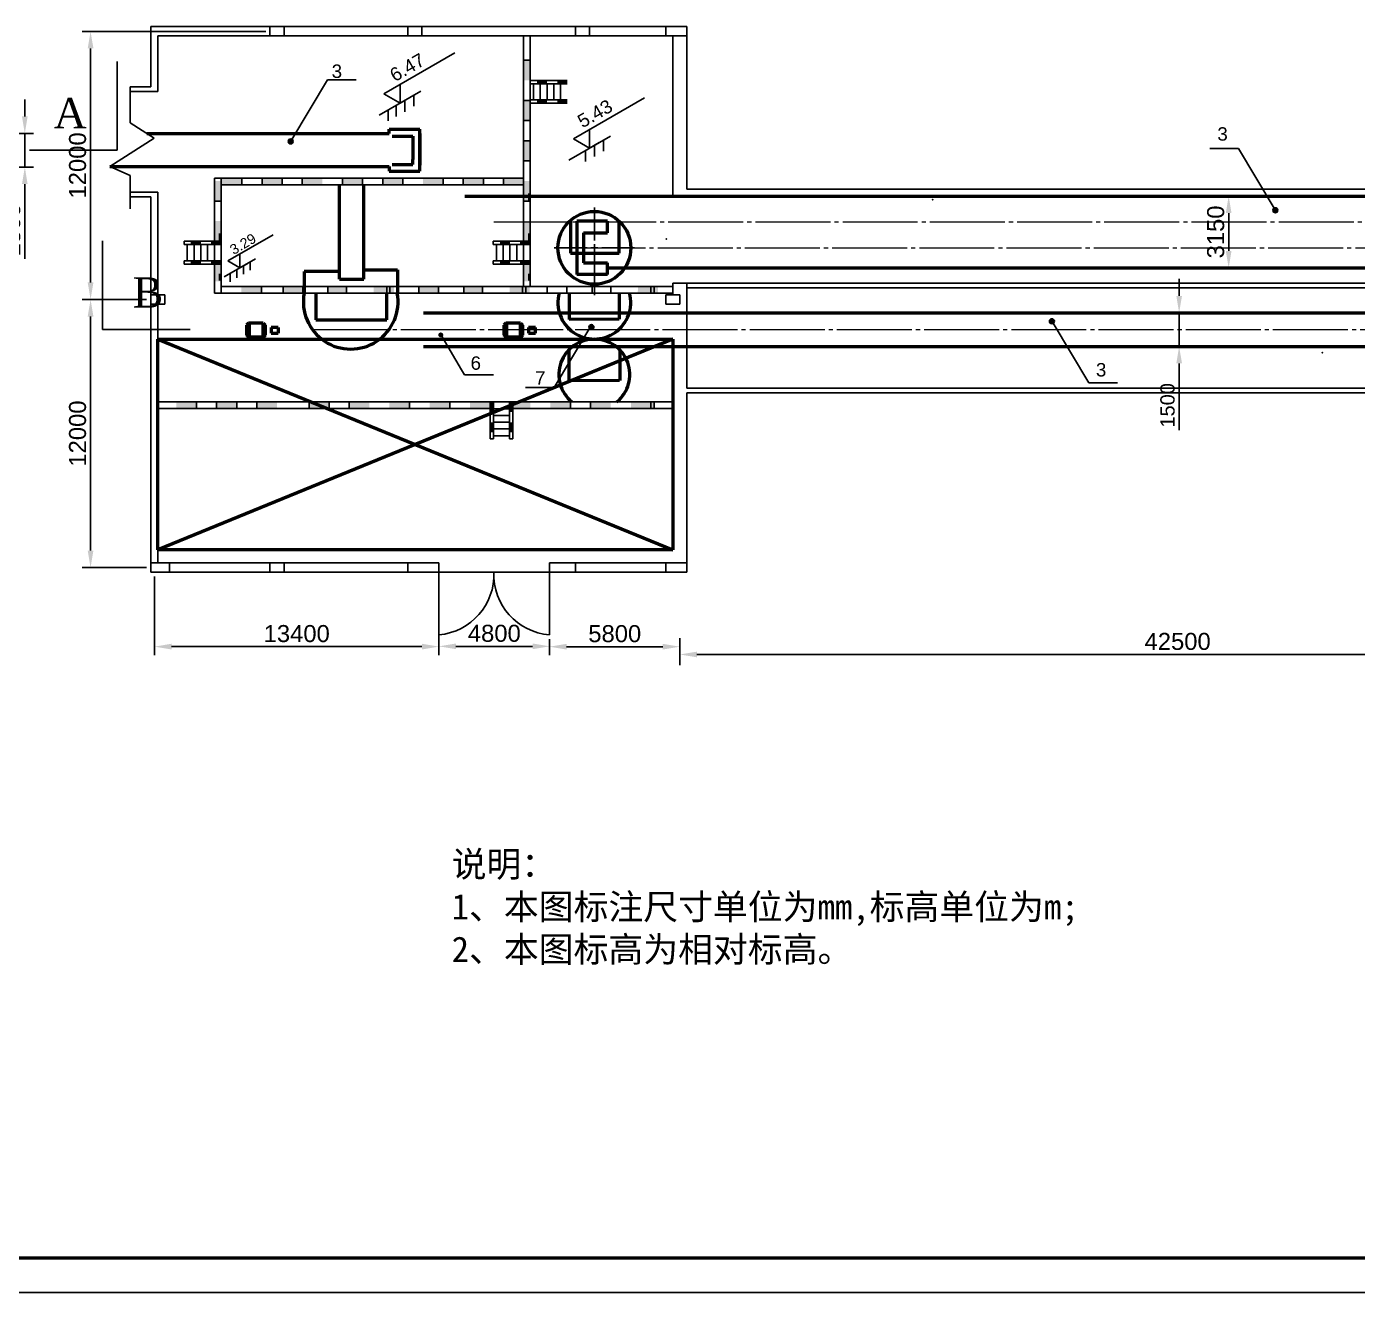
# Model space of a CAD drawing. Header units: millimetres. Extents: x 2523 to 3117, y 1356 to 1776.
# Drawn here: x 2692.8 to 2888.1, y 1355.7 to 1541.5 of the extents above; entities that cross this region are included whole.
import ezdxf

# ---------------------------------------------------------------- set-up
doc = ezdxf.new("R2010")
doc.units = ezdxf.units.MM
for name, pattern in [('CENTER2', [28.575, 19.05, -3.175, 3.175, -3.175]), ('HIDDEN2', [4.7625, 3.175, -1.5875]), ('JIS_08_11', [12.8, 11, -0.6, 0.6, -0.6])]:
    doc.linetypes.add(name, pattern=pattern)
doc.layers.add('中心线', color=7, linetype='CENTER2', lineweight=9)
doc.layers.add('设备', color=7, linetype='Continuous', lineweight=50)
doc.layers.add('厂房', color=7, linetype='Continuous')
doc.layers.add('标注', color=7, linetype='Continuous')
doc.styles.add('ASC', font='', dxfattribs={"width": 0.75, "height": 500})
doc.styles.get("Standard").update_dxf_attribs({"font": 'arial.ttf'})
doc.styles.get('ASC').set_extended_font_data('FangSong_GB2312')
doc.dimstyles.new('ISO-25', dxfattribs={"dimtxt": 2.5, "dimasz": 2.5, "dimexe": 1.25, "dimexo": 0.625, "dimtad": 1, "dimtxsty": 'Standard', "dimcen": 2.5, "dimadec": 0, "dimazin": 0, "dimtfac": 1, "dimtmove": 0, "dimatfit": 3, "dimfxl": 1, "dimarcsym": 0})
pattern_1 = [(0, (0, 0), (0, 6.985), [5.08, -1.905]), (90, (0, 0), (-6.985, 4e-16), [5.08, -1.905])]
pattern_2 = [(0, (-18.831, 0), (0, 6.985), [5.08, -1.905]), (90, (-18.831, 0), (-6.985, 4e-16), [5.08, -1.905])]
pattern_3 = [(0, (-38.7635, 0), (0, 6.985), [5.08, -1.905]), (90, (-38.7635, 0), (-6.985, 4e-16), [5.08, -1.905])]

# ---------------------------------------------------------------- blocks, each defined once
blk = doc.blocks.new('*D49')
at = {"layer": 'Defpoints', "color": 0, "transparency": 16777216}
for p in [(2683.36, 1525.85), (2680.71, 1520.93), (2692.51, 1520.93)]:
    blk.add_point(p, dxfattribs=at)
at = {"layer": '厂房', "color": 0, "lineweight": -2, "transparency": 16777216}
for p, q in [((2692.51, 1528.35), (2692.51, 1530.85)), ((2683.99, 1525.85), (2693.76, 1525.85)), ((2692.51, 1525.85), (2692.51, 1520.93)), ((2681.33, 1520.93), (2693.76, 1520.93)), ((2692.51, 1518.43), (2692.51, 1507.46))]:
    blk.add_line(p, q, dxfattribs=at)
at = {"layer": '厂房', "color": 0, "transparency": 16777216}
for points in [[(2692.09, 1528.35), (2692.92, 1528.35), (2692.51, 1525.85)], [(2692.09, 1518.43), (2692.92, 1518.43), (2692.51, 1520.93)]]:
    blk.add_solid(points, dxfattribs=at)
at = {"layer": '厂房', "color": 0, "transparency": 16777216, "insert": (2690.6, 1511.69), "char_height": 2.5, "attachment_point": 5, "rotation": 90}
blk.add_mtext('1500', dxfattribs=at)
blk = doc.blocks.new('*D50')
at = {"layer": 'Defpoints', "color": 0, "transparency": 16777216}
for p in [(2728.49, 1540.85), (2702.16, 1501.49), (2710.99, 1501.49)]:
    blk.add_point(p, dxfattribs=at)
at = {"layer": '厂房', "color": 0, "lineweight": -2, "transparency": 16777216}
for p, q in [((2727.87, 1540.85), (2700.91, 1540.85)), ((2702.16, 1538.35), (2702.16, 1503.99)), ((2710.37, 1501.49), (2700.91, 1501.49))]:
    blk.add_line(p, q, dxfattribs=at)
at = {"layer": '厂房', "color": 0, "transparency": 16777216}
for points in [[(2701.74, 1538.35), (2702.58, 1538.35), (2702.16, 1540.85)], [(2701.74, 1503.99), (2702.58, 1503.99), (2702.16, 1501.49)]]:
    blk.add_solid(points, dxfattribs=at)
at = {"layer": '厂房', "color": 0, "transparency": 16777216, "insert": (2700.26, 1521.17), "char_height": 2.5, "attachment_point": 5, "rotation": 90}
blk.add_mtext('12000', dxfattribs=at)
blk = doc.blocks.new('*D51')
at = {"layer": 'Defpoints', "color": 0, "transparency": 16777216}
for p in [(2710.99, 1501.49), (2702.16, 1462.13), (2711, 1462.13)]:
    blk.add_point(p, dxfattribs=at)
at = {"layer": '厂房', "color": 0, "lineweight": -2, "transparency": 16777216}
for p, q in [((2710.37, 1501.49), (2700.91, 1501.49)), ((2702.16, 1498.99), (2702.16, 1464.63)), ((2710.37, 1462.13), (2700.91, 1462.13))]:
    blk.add_line(p, q, dxfattribs=at)
at = {"layer": '厂房', "color": 0, "transparency": 16777216}
for points in [[(2701.74, 1498.99), (2702.58, 1498.99), (2702.16, 1501.49)], [(2701.74, 1464.63), (2702.58, 1464.63), (2702.16, 1462.13)]]:
    blk.add_solid(points, dxfattribs=at)
at = {"layer": '厂房', "color": 0, "transparency": 16777216, "insert": (2700.26, 1481.81), "char_height": 2.5, "attachment_point": 5, "rotation": 90}
blk.add_mtext('12000', dxfattribs=at)
blk = doc.blocks.new('*U6')
at = {"layer": '中心线', "color": 0, "linetype": 'JIS_08_11', "transparency": 16777216}
blk.add_line((-121.49, 0), (108.89, 0), dxfattribs=at)
blk = doc.blocks.new('*U7')
at = {"layer": '中心线', "color": 0, "linetype": 'CENTER2', "lineweight": -3, "transparency": 16777216}
for p, q in [((0, 1.07), (0, 5.91)), ((-5.91, 0), (-1.07, 0)), ((1.07, 0), (5.91, 0)), ((0, -6.94), (0, -1.07))]:
    blk.add_line(p, q, dxfattribs=at)
at = {"layer": '中心线', "color": 0, "linetype": 'Continuous', "lineweight": -3, "transparency": 16777216}
for p, q in [((-0.53, 0), (0.53, 0)), ((0, -0.53), (0, 0.53))]:
    blk.add_line(p, q, dxfattribs=at)
blk = doc.blocks.new('*U8')
at = {"layer": '中心线', "color": 0, "linetype": 'JIS_08_11', "transparency": 16777216}
blk.add_line((-232.01, 0), (14.16, 0), dxfattribs=at)
blk = doc.blocks.new('*U9')
at = {"layer": '中心线', "color": 0, "linetype": 'JIS_08_11', "transparency": 16777216}
blk.add_line((-109.46, 0), (109.46, 0), dxfattribs=at)
blk = doc.blocks.new('*D52')
at = {"layer": 'Defpoints', "color": 0, "transparency": 16777216}
for p in [(2856.18, 1499.52), (2856.62, 1494.6), (2861.94, 1494.6)]:
    blk.add_point(p, dxfattribs=at)
at = {"layer": '标注', "color": 0, "lineweight": -2, "transparency": 16777216}
for p, q in [((2861.94, 1502.02), (2861.94, 1504.52)), ((2856.81, 1499.52), (2863.19, 1499.52)), ((2861.94, 1499.52), (2861.94, 1494.6)), ((2857.25, 1494.6), (2863.19, 1494.6)), ((2861.94, 1492.1), (2861.94, 1482.29))]:
    blk.add_line(p, q, dxfattribs=at)
at = {"layer": '标注', "color": 0, "transparency": 16777216}
for points in [[(2861.53, 1502.02), (2862.36, 1502.02), (2861.94, 1499.52)], [(2861.53, 1492.1), (2862.36, 1492.1), (2861.94, 1494.6)]]:
    blk.add_solid(points, dxfattribs=at)
at = {"layer": '标注', "color": 0, "transparency": 16777216, "insert": (2860.24, 1485.95), "char_height": 2.5, "attachment_point": 5, "rotation": 90}
blk.add_mtext('{\\H0.84x;1500}', dxfattribs=at)
blk = doc.blocks.new('*D53')
at = {"layer": 'Defpoints', "color": 0, "transparency": 16777216}
for p in [(2852.35, 1516.67), (2869.21, 1516.67), (2862.82, 1506.12)]:
    blk.add_point(p, dxfattribs=at)
at = {"layer": '标注', "color": 0, "lineweight": -2, "transparency": 16777216}
for p, q in [((2852.98, 1516.67), (2870.46, 1516.67)), ((2869.21, 1508.62), (2869.21, 1514.17)), ((2863.44, 1506.12), (2870.46, 1506.12))]:
    blk.add_line(p, q, dxfattribs=at)
at = {"layer": '标注', "color": 0, "transparency": 16777216}
for points in [[(2868.79, 1514.17), (2869.63, 1514.17), (2869.21, 1516.67)], [(2868.79, 1508.62), (2869.63, 1508.62), (2869.21, 1506.12)]]:
    blk.add_solid(points, dxfattribs=at)
at = {"layer": '标注', "color": 0, "transparency": 16777216, "insert": (2867.31, 1511.4), "char_height": 2.5, "attachment_point": 5, "rotation": 90}
blk.add_mtext('3150', dxfattribs=at)
blk = doc.blocks.new('*D36')
at = {"layer": 'Defpoints', "color": 0, "transparency": 16777216}
for p in [(2769.54, 1452.26), (2769.54, 1450.52), (2788.65, 1447.16)]:
    blk.add_point(p, dxfattribs=at)
at = {"layer": '标注', "color": 0, "lineweight": -2, "transparency": 16777216}
for p, q in [((2769.54, 1451.64), (2769.54, 1449.27)), ((2788.65, 1447.79), (2788.65, 1451.77)), ((2786.15, 1450.52), (2772.04, 1450.52))]:
    blk.add_line(p, q, dxfattribs=at)
at = {"layer": '标注', "color": 0, "transparency": 16777216}
for points in [[(2772.04, 1450.94), (2772.04, 1450.1), (2769.54, 1450.52)], [(2786.15, 1450.94), (2786.15, 1450.1), (2788.65, 1450.52)]]:
    blk.add_solid(points, dxfattribs=at)
at = {"layer": '标注', "color": 0, "transparency": 16777216, "insert": (2779.1, 1452.42), "char_height": 2.5, "attachment_point": 5}
blk.add_mtext('5800', dxfattribs=at)
blk = doc.blocks.new('*D37')
at = {"layer": 'Defpoints', "color": 0, "transparency": 16777216}
for p in [(2753.29, 1452.26), (2769.54, 1452.26), (2753.29, 1450.57)]:
    blk.add_point(p, dxfattribs=at)
at = {"layer": '标注', "color": 0, "lineweight": -2, "transparency": 16777216}
for p, q in [((2753.29, 1451.64), (2753.29, 1449.32)), ((2769.54, 1451.64), (2769.54, 1449.32)), ((2767.04, 1450.57), (2755.79, 1450.57))]:
    blk.add_line(p, q, dxfattribs=at)
at = {"layer": '标注', "color": 0, "transparency": 16777216}
for points in [[(2755.79, 1450.99), (2755.79, 1450.16), (2753.29, 1450.57)], [(2767.04, 1450.99), (2767.04, 1450.16), (2769.54, 1450.57)]]:
    blk.add_solid(points, dxfattribs=at)
at = {"layer": '标注', "color": 0, "transparency": 16777216, "insert": (2761.42, 1452.47), "char_height": 2.5, "attachment_point": 5}
blk.add_mtext('4800', dxfattribs=at)
blk = doc.blocks.new('*D68')
at = {"layer": 'Defpoints', "color": 0, "transparency": 16777216}
for p in [(2934.79, 1479.26), (2788.65, 1450.52), (2934.79, 1449.38)]:
    blk.add_point(p, dxfattribs=at)
at = {"layer": '厂房', "color": 0, "lineweight": -2, "transparency": 16777216}
for p, q in [((2934.79, 1478.63), (2934.79, 1448.13)), ((2788.65, 1449.9), (2788.65, 1448.13)), ((2791.15, 1449.38), (2932.29, 1449.38))]:
    blk.add_line(p, q, dxfattribs=at)
at = {"layer": '厂房', "color": 0, "transparency": 16777216}
for points in [[(2791.15, 1449.79), (2791.15, 1448.96), (2788.65, 1449.38)], [(2932.29, 1449.79), (2932.29, 1448.96), (2934.79, 1449.38)]]:
    blk.add_solid(points, dxfattribs=at)
at = {"layer": '厂房', "color": 0, "transparency": 16777216, "insert": (2861.72, 1451.28), "char_height": 2.5, "attachment_point": 5}
blk.add_mtext('42500', dxfattribs=at)
blk = doc.blocks.new('*D76')
at = {"layer": 'Defpoints', "color": 0, "transparency": 16777216}
for p in [(2711.54, 1461.44), (2753.29, 1461.44), (2753.29, 1450.53)]:
    blk.add_point(p, dxfattribs=at)
at = {"layer": '厂房', "color": 0, "lineweight": -2, "transparency": 16777216}
for p, q in [((2711.54, 1460.81), (2711.54, 1449.28)), ((2753.29, 1460.81), (2753.29, 1449.28)), ((2714.04, 1450.53), (2750.79, 1450.53))]:
    blk.add_line(p, q, dxfattribs=at)
at = {"layer": '厂房', "color": 0, "transparency": 16777216}
for points in [[(2714.04, 1450.95), (2714.04, 1450.11), (2711.54, 1450.53)], [(2750.79, 1450.95), (2750.79, 1450.11), (2753.29, 1450.53)]]:
    blk.add_solid(points, dxfattribs=at)
at = {"layer": '厂房', "color": 0, "transparency": 16777216, "insert": (2732.42, 1452.43), "char_height": 2.5, "attachment_point": 5}
blk.add_mtext('13400', dxfattribs=at)

msp = doc.modelspace()

# ---------------------------------------------------------------- hatches: boundary and pattern name
at = {"layer": '厂房', "lineweight": -3, "true_color": 0x000000}
for points in [[(2765.715, 1533.655), (2765.715, 1536.607), (2766.699, 1536.607), (2766.699, 1533.655)], [(2767.672, 1533.655), (2769.161, 1533.655), (2769.161, 1533.159), (2767.672, 1533.159)], [(2770.65, 1533.655), (2772.139, 1533.655), (2772.139, 1533.159), (2770.65, 1533.159)], [(2765.715, 1527.751), (2765.715, 1530.703), (2766.699, 1530.703), (2766.699, 1527.751)], [(2767.672, 1530.782), (2769.161, 1530.782), (2769.161, 1530.285), (2767.672, 1530.285)], [(2770.65, 1530.782), (2772.139, 1530.782), (2772.139, 1530.285), (2770.65, 1530.285)], [(2765.715, 1521.846), (2765.715, 1524.798), (2766.699, 1524.798), (2766.699, 1521.846)], [(2721.323, 1518.894), (2721.323, 1515.942), (2720.339, 1515.942), (2720.339, 1518.894)], [(2721.431, 1519.283), (2724.384, 1519.283), (2724.384, 1518.299), (2721.431, 1518.299)], [(2727.336, 1519.283), (2730.288, 1519.283), (2730.288, 1518.299), (2727.336, 1518.299)], [(2733.24, 1519.283), (2736.193, 1519.283), (2736.193, 1518.299), (2733.24, 1518.299)], [(2739.145, 1519.283), (2742.097, 1519.283), (2742.097, 1518.299), (2739.145, 1518.299)], [(2745.049, 1519.283), (2748.001, 1519.283), (2748.001, 1518.299), (2745.049, 1518.299)], [(2750.954, 1519.283), (2753.906, 1519.283), (2753.906, 1518.299), (2750.954, 1518.299)], [(2756.858, 1519.283), (2759.81, 1519.283), (2759.81, 1518.299), (2756.858, 1518.299)], [(2762.763, 1519.283), (2765.715, 1519.283), (2765.715, 1518.299), (2762.763, 1518.299)], [(2766.699, 1518.894), (2766.699, 1515.942), (2765.715, 1515.942), (2765.715, 1518.894)], [(2721.323, 1512.99), (2721.323, 1510.037), (2720.339, 1510.037), (2720.339, 1512.99)], [(2766.699, 1512.99), (2766.699, 1510.037), (2765.715, 1510.037), (2765.715, 1512.99)], [(2716.856, 1510.037), (2718.345, 1510.037), (2718.345, 1509.541), (2716.856, 1509.541)], [(2719.834, 1510.037), (2721.323, 1510.037), (2721.323, 1509.541), (2719.834, 1509.541)], [(2762.232, 1510.037), (2763.721, 1510.037), (2763.721, 1509.541), (2762.232, 1509.541)], [(2765.21, 1510.037), (2766.699, 1510.037), (2766.699, 1509.541), (2765.21, 1509.541)], [(2716.856, 1507.164), (2718.345, 1507.164), (2718.345, 1506.668), (2716.856, 1506.668)], [(2719.834, 1507.164), (2721.323, 1507.164), (2721.323, 1506.668), (2719.834, 1506.668)], [(2721.323, 1507.085), (2721.323, 1504.133), (2720.339, 1504.133), (2720.339, 1507.085)], [(2762.232, 1507.164), (2763.721, 1507.164), (2763.721, 1506.668), (2762.232, 1506.668)], [(2765.21, 1507.164), (2766.699, 1507.164), (2766.699, 1506.668), (2765.21, 1506.668)], [(2766.699, 1507.085), (2766.699, 1504.133), (2765.715, 1504.133), (2765.715, 1507.085)], [(2724.275, 1503.41), (2727.228, 1503.41), (2727.228, 1502.426), (2724.275, 1502.426)], [(2724.275, 1503.41), (2727.228, 1503.41), (2727.228, 1502.426), (2724.275, 1502.426)], [(2743.725, 1503.41), (2746.677, 1503.41), (2746.676, 1502.418), (2743.724, 1502.433)], [(2763.657, 1503.41), (2766.609, 1503.41), (2766.608, 1502.418), (2763.656, 1502.433)], [(2782.488, 1503.41), (2785.44, 1503.41), (2785.44, 1502.418), (2782.487, 1502.433)], [(2714.763, 1486.452), (2717.715, 1486.452), (2717.715, 1485.468), (2714.763, 1485.468)], [(2720.667, 1486.452), (2723.619, 1486.452), (2723.619, 1485.468), (2720.667, 1485.468)], [(2726.572, 1486.452), (2729.524, 1486.452), (2729.524, 1485.468), (2726.572, 1485.468)], [(2734.224, 1486.452), (2737.177, 1486.452), (2737.177, 1485.468), (2734.224, 1485.468)], [(2740.129, 1486.452), (2743.081, 1486.452), (2743.081, 1485.468), (2740.129, 1485.468)], [(2746.033, 1486.452), (2748.986, 1486.452), (2748.986, 1485.468), (2746.033, 1485.468)], [(2751.938, 1486.452), (2754.89, 1486.452), (2754.89, 1485.468), (2751.938, 1485.468)], [(2757.842, 1486.452), (2760.794, 1486.452), (2760.794, 1485.468), (2757.842, 1485.468)], [(2760.794, 1484.963), (2760.794, 1486.452), (2761.291, 1486.452), (2761.291, 1484.963)], [(2763.668, 1484.963), (2763.668, 1486.452), (2764.164, 1486.452), (2764.164, 1484.963)], [(2763.747, 1486.452), (2766.699, 1486.452), (2766.699, 1485.468), (2763.747, 1485.468)], [(2769.651, 1486.452), (2772.603, 1486.452), (2772.603, 1485.468), (2769.651, 1485.468)], [(2775.556, 1486.452), (2778.508, 1486.452), (2778.508, 1485.468), (2775.556, 1485.468)], [(2781.46, 1486.452), (2784.412, 1486.452), (2784.412, 1485.468), (2781.46, 1485.468)], [(2781.922, 1486.452), (2784.874, 1486.452), (2784.874, 1485.468), (2781.922, 1485.468)], [(2760.794, 1481.985), (2760.794, 1483.474), (2761.291, 1483.474), (2761.291, 1481.985)], [(2763.668, 1481.985), (2763.668, 1483.474), (2764.164, 1483.474), (2764.164, 1481.985)]]:
    msp.add_hatch(color=18, dxfattribs=at).paths.add_polyline_path(points)
at = {"layer": '厂房'}
h = msp.add_hatch(dxfattribs=at)
h.set_pattern_fill('ANGLE', color=256)
h.set_pattern_definition(pattern_3)
h.paths.add_polyline_path([(2733.297, 1503.41), (2730.419, 1503.41), (2730.419, 1502.426), (2733.297, 1502.426)])
h = msp.add_hatch(color=256, dxfattribs=at)
h.dxf.hatch_style = 1
h.paths.add_polyline_path([(2733.297, 1503.41), (2730.419, 1503.41), (2730.419, 1502.426), (2733.297, 1502.426)])
h.paths.add_polyline_path([(2739.744, 1503.41), (2736.999, 1503.41), (2736.999, 1502.426), (2739.744, 1502.426)])
h.paths.add_polyline_path([(2753.229, 1503.41), (2750.352, 1503.41), (2750.352, 1502.426), (2753.229, 1502.426)])
h.paths.add_polyline_path([(2759.676, 1503.41), (2756.932, 1503.41), (2756.932, 1502.426), (2759.676, 1502.426)])
h = msp.add_hatch(dxfattribs=at)
h.set_pattern_fill('ANGLE', color=256)
h.set_pattern_definition(pattern_3)
h.paths.add_polyline_path([(2737.345, 1503.41), (2736.999, 1503.41), (2736.999, 1502.426), (2737.345, 1502.426)])
h.paths.add_polyline_path([(2739.744, 1503.41), (2737.345, 1503.41), (2737.345, 1502.426), (2739.744, 1502.426)])
h = msp.add_hatch(dxfattribs=at)
h.set_pattern_fill('ANGLE', color=256)
h.set_pattern_definition(pattern_2)
h.paths.add_polyline_path([(2753.229, 1503.41), (2750.352, 1503.41), (2750.352, 1502.426), (2753.229, 1502.426)])
h = msp.add_hatch(dxfattribs=at)
h.set_pattern_fill('ANGLE', color=256)
h.set_pattern_definition(pattern_2)
h.paths.add_polyline_path([(2757.277, 1503.41), (2756.932, 1503.41), (2756.932, 1502.426), (2757.277, 1502.426)])
h.paths.add_polyline_path([(2759.676, 1503.41), (2757.277, 1503.41), (2757.277, 1502.426), (2759.676, 1502.426)])
h = msp.add_hatch(dxfattribs=at)
h.set_pattern_fill('ANGLE', color=256)
h.set_pattern_definition(pattern_1)
h.paths.add_polyline_path([(2772.06, 1503.41), (2769.183, 1503.41), (2769.183, 1502.426), (2772.06, 1502.426)])
h = msp.add_hatch(dxfattribs=at)
h.set_pattern_fill('ANGLE', color=256)
h.set_pattern_definition(pattern_1)
h.paths.add_polyline_path([(2776.109, 1503.41), (2775.763, 1503.41), (2775.763, 1502.426), (2776.109, 1502.426)])
h.paths.add_polyline_path([(2778.507, 1503.41), (2776.109, 1503.41), (2776.109, 1502.426), (2778.507, 1502.426)])
at = {"layer": '标注', "lineweight": -3, "true_color": 0x000000}
for points in [[(2731.899, 1524.695, 1), (2731.167, 1524.695, 1)], [(2875.694, 1514.586, -1), (2876.426, 1514.586, -1)], [(2843.625, 1498.295, -1), (2842.893, 1498.295, -1)], [(2753.934, 1496.286, -1), (2753.202, 1496.286, -1)], [(2776.035, 1497.464, 1), (2775.302, 1497.464, 1)]]:
    msp.add_hatch(color=18, dxfattribs=at).paths.add_polyline_path(points)

# ---------------------------------------------------------------- linework, layer by layer
at = {"lineweight": 50}
msp.add_line((3112.283, 1360.738), (2548.283, 1360.738), dxfattribs=at)
msp.add_line((3117.283, 1355.738), (2523.283, 1355.738))
at = {"layer": '厂房', "color": 18, "lineweight": -3, "ltscale": 50, "true_color": 0x000000}
for p, q in [((2710.993, 1541.543), (2788.648, 1541.544)), ((2710.993, 1532.687), (2710.993, 1541.543)), ((2730.567, 1541.543), (2730.567, 1540.166)), ((2748.72, 1541.544), (2748.72, 1540.166)), ((2750.796, 1541.544), (2750.796, 1540.166)), ((2773.322, 1541.544), (2773.322, 1540.166)), ((2775.398, 1541.544), (2775.398, 1540.166)), ((2786.578, 1541.544), (2786.578, 1540.166)), ((2786.578, 1541.544), (2789.68, 1541.544)), ((2789.68, 1541.544), (2789.68, 1517.658)), ((2789.68, 1541.544), (2789.68, 1540.166)), ((2712.026, 1540.166), (2787.615, 1540.166)), ((2712.026, 1531.998), (2712.026, 1540.166)), ((2789.68, 1540.166), (2786.578, 1540.166)), ((2787.615, 1540.166), (2787.615, 1516.674)), ((2765.715, 1536.607), (2766.699, 1536.607)), ((2707.992, 1532.687), (2707.992, 1527.408)), ((2707.992, 1531.998), (2710.993, 1531.998)), ((2707.992, 1527.408), (2711.519, 1525.162)), ((2711.519, 1525.162), (2704.976, 1520.996)), ((2704.976, 1520.996), (2707.992, 1519.704)), ((2707.992, 1519.704), (2707.992, 1516.548)), ((2724.384, 1519.283), (2724.384, 1518.299)), ((2753.906, 1519.283), (2753.906, 1518.299)), ((2707.992, 1516.548), (2707.992, 1514.777)), ((2710.996, 1461.44), (2710.996, 1516.547)), ((2712.026, 1462.817), (2712.026, 1517.236)), ((2766.699, 1509.959), (2766.699, 1507.085)), ((2710.993, 1502.18), (2713.056, 1502.18)), ((2710.993, 1500.803), (2710.993, 1502.18)), ((2786.578, 1502.181), (2786.578, 1500.803)), ((2786.578, 1502.181), (2788.648, 1502.181)), ((2787.613, 1503.899), (2787.613, 1502.181)), ((2789.683, 1503.899), (2787.618, 1503.899)), ((2788.648, 1502.181), (2788.648, 1500.803)), ((2789.68, 1503.901), (2934.788, 1503.903)), ((2789.68, 1503.899), (2789.683, 1488.449)), ((2789.68, 1503.214), (2935.824, 1503.214)), ((2713.056, 1500.803), (2710.993, 1500.803)), ((2788.648, 1500.803), (2786.578, 1500.803)), ((2799.995, 1488.453), (2935.82, 1488.453)), ((2789.686, 1487.764), (2935.821, 1487.764)), ((2717.715, 1486.452), (2717.715, 1485.468)), ((2710.996, 1462.817), (2730.557, 1462.817)), ((2710.996, 1461.44), (2789.686, 1461.44)), ((2728.494, 1461.44), (2728.494, 1462.817)), ((2730.557, 1461.44), (2728.494, 1461.44)), ((2730.557, 1462.817), (2730.557, 1461.44)), ((2748.72, 1462.818), (2748.72, 1461.44)), ((2753.293, 1462.818), (2753.293, 1452.26)), ((2769.543, 1462.818), (2789.686, 1462.818)), ((2773.322, 1462.818), (2773.322, 1461.44)), ((2786.582, 1462.818), (2786.582, 1461.44))]:
    msp.add_line(p, q, dxfattribs=at)
at = {"layer": '厂房', "color": 18, "lineweight": -3, "true_color": 0x000000}
for p, q in [((2765.715, 1536.607), (2765.715, 1540.166)), ((2766.699, 1540.166), (2766.699, 1539.56)), ((2766.699, 1536.607), (2766.699, 1540.166)), ((2766.699, 1536.607), (2765.715, 1536.607)), ((2765.715, 1536.607), (2766.699, 1536.607)), ((2765.715, 1533.655), (2765.715, 1536.607)), ((2765.715, 1533.655), (2765.715, 1536.607)), ((2766.699, 1536.607), (2766.699, 1533.655)), ((2766.699, 1533.655), (2766.699, 1536.607)), ((2765.715, 1530.782), (2765.715, 1533.655)), ((2766.699, 1534.768), (2766.699, 1533.655)), ((2766.699, 1530.782), (2766.699, 1533.655)), ((2766.699, 1533.655), (2772.139, 1533.655)), ((2767.672, 1533.655), (2769.161, 1533.655)), ((2770.65, 1533.655), (2772.139, 1533.655)), ((2766.699, 1533.159), (2772.139, 1533.159)), ((2767.175, 1533.159), (2767.175, 1530.782)), ((2769.161, 1533.159), (2767.672, 1533.159)), ((2768.168, 1533.159), (2768.168, 1530.782)), ((2769.161, 1533.159), (2769.161, 1530.782)), ((2769.161, 1533.159), (2769.161, 1530.782)), ((2770.153, 1533.159), (2770.153, 1530.782)), ((2772.139, 1533.159), (2770.65, 1533.159)), ((2771.146, 1533.159), (2771.146, 1530.782)), ((2765.715, 1518.894), (2765.715, 1530.781)), ((2766.699, 1530.703), (2765.715, 1530.703)), ((2765.715, 1530.703), (2766.699, 1530.703)), ((2765.715, 1527.751), (2765.715, 1530.703)), ((2766.699, 1518.894), (2766.699, 1530.782)), ((2766.699, 1530.782), (2772.139, 1530.782)), ((2766.699, 1530.703), (2766.699, 1527.751)), ((2766.699, 1530.285), (2772.139, 1530.285)), ((2767.672, 1530.782), (2769.161, 1530.782)), ((2769.161, 1530.285), (2767.672, 1530.285)), ((2770.65, 1530.782), (2772.139, 1530.782)), ((2765.715, 1521.846), (2765.715, 1524.798)), ((2766.699, 1524.798), (2766.699, 1521.846)), ((2765.715, 1521.846), (2766.699, 1521.846)), ((2720.339, 1519.283), (2720.339, 1510.037)), ((2720.339, 1519.283), (2750.954, 1519.283)), ((2721.323, 1519.283), (2721.323, 1503.41)), ((2721.323, 1518.299), (2736.193, 1518.299)), ((2721.431, 1519.283), (2724.384, 1519.283)), ((2724.384, 1518.299), (2721.431, 1518.299)), ((2724.384, 1518.299), (2724.384, 1519.283)), ((2724.384, 1519.283), (2724.384, 1518.299)), ((2724.384, 1519.283), (2736.193, 1519.283)), ((2727.336, 1519.283), (2730.288, 1519.283)), ((2727.336, 1519.283), (2727.336, 1518.299)), ((2730.288, 1518.299), (2727.336, 1518.299)), ((2730.288, 1518.299), (2730.288, 1519.283)), ((2730.288, 1519.283), (2730.288, 1518.299)), ((2733.24, 1518.299), (2733.24, 1519.283)), ((2733.24, 1519.283), (2736.193, 1519.283)), ((2733.24, 1519.283), (2733.24, 1518.299)), ((2736.193, 1518.299), (2733.24, 1518.299)), ((2736.193, 1518.299), (2753.906, 1518.299)), ((2739.145, 1519.283), (2742.097, 1519.283)), ((2739.145, 1519.283), (2739.145, 1518.299)), ((2742.097, 1518.299), (2739.145, 1518.299)), ((2742.097, 1518.299), (2742.097, 1519.283)), ((2742.097, 1519.283), (2742.097, 1518.299)), ((2748.001, 1518.299), (2745.049, 1518.299)), ((2750.954, 1519.283), (2753.906, 1519.283)), ((2753.906, 1518.299), (2750.954, 1518.299)), ((2753.906, 1518.299), (2753.906, 1519.283)), ((2753.906, 1519.283), (2753.906, 1518.299)), ((2753.906, 1519.283), (2765.715, 1519.283)), ((2753.906, 1518.299), (2765.715, 1518.299)), ((2756.858, 1519.283), (2759.81, 1519.283)), ((2756.858, 1519.283), (2756.858, 1518.299)), ((2759.81, 1518.299), (2756.858, 1518.299)), ((2759.81, 1518.299), (2759.81, 1519.283)), ((2759.81, 1519.283), (2759.81, 1518.299)), ((2762.763, 1518.299), (2762.763, 1519.283)), ((2762.763, 1519.283), (2765.715, 1519.283)), ((2762.763, 1519.283), (2762.763, 1518.299)), ((2765.715, 1518.299), (2762.763, 1518.299)), ((2765.715, 1519.283), (2765.715, 1503.41)), ((2765.715, 1518.299), (2765.715, 1519.283)), ((2765.715, 1519.283), (2765.715, 1518.299)), ((2765.715, 1515.942), (2765.715, 1518.894)), ((2766.699, 1519.283), (2766.699, 1509.959)), ((2766.699, 1518.894), (2766.699, 1515.942)), ((2720.339, 1515.942), (2721.323, 1515.942)), ((2721.323, 1515.942), (2720.339, 1515.942)), ((2720.339, 1510.037), (2720.339, 1512.99)), ((2721.323, 1512.99), (2721.323, 1510.037)), ((2765.715, 1510.037), (2765.715, 1512.99)), ((2766.699, 1512.99), (2766.699, 1510.037)), ((2715.883, 1510.037), (2721.323, 1510.037)), ((2715.883, 1510.037), (2715.883, 1509.541)), ((2716.856, 1510.037), (2718.345, 1510.037)), ((2719.834, 1510.037), (2721.323, 1510.037)), ((2720.339, 1510.037), (2721.323, 1510.037)), ((2721.323, 1510.037), (2720.339, 1510.037)), ((2721.108, 1510.167), (2721.108, 1511.151)), ((2721.108, 1511.151), (2721.108, 1510.167)), ((2761.259, 1510.037), (2766.699, 1510.037)), ((2762.232, 1510.037), (2763.721, 1510.037)), ((2765.21, 1510.037), (2766.699, 1510.037)), ((2765.715, 1510.037), (2766.699, 1510.037)), ((2766.699, 1510.037), (2765.715, 1510.037)), ((2766.484, 1510.167), (2766.484, 1511.151)), ((2766.484, 1511.151), (2766.484, 1510.167)), ((2715.883, 1509.541), (2721.323, 1509.541)), ((2716.36, 1509.541), (2716.36, 1507.164)), ((2718.345, 1509.541), (2716.856, 1509.541)), ((2717.352, 1509.541), (2717.352, 1507.164)), ((2718.345, 1509.541), (2718.345, 1507.164)), ((2718.345, 1509.541), (2718.345, 1507.164)), ((2719.338, 1509.541), (2719.338, 1507.164)), ((2721.323, 1509.541), (2719.834, 1509.541)), ((2720.33, 1509.541), (2720.33, 1507.164)), ((2761.259, 1509.541), (2766.699, 1509.541)), ((2761.735, 1509.541), (2761.735, 1507.164)), ((2763.721, 1509.541), (2762.232, 1509.541)), ((2762.728, 1509.541), (2762.728, 1507.164)), ((2763.721, 1509.541), (2763.721, 1507.164)), ((2763.721, 1509.541), (2763.721, 1507.164)), ((2764.714, 1509.541), (2764.714, 1507.164)), ((2766.699, 1509.541), (2765.21, 1509.541)), ((2765.706, 1509.541), (2765.706, 1507.164)), ((2715.883, 1507.164), (2715.883, 1506.668)), ((2715.883, 1507.164), (2721.323, 1507.164)), ((2715.883, 1506.668), (2721.323, 1506.668)), ((2716.856, 1507.164), (2718.345, 1507.164)), ((2718.345, 1506.668), (2716.856, 1506.668)), ((2719.834, 1507.164), (2721.323, 1507.164)), ((2720.339, 1507.164), (2720.339, 1502.426)), ((2720.339, 1504.133), (2720.339, 1507.085)), ((2721.323, 1507.085), (2721.323, 1504.133)), ((2761.259, 1507.164), (2766.699, 1507.164)), ((2761.259, 1506.668), (2766.699, 1506.668)), ((2762.232, 1507.164), (2763.721, 1507.164)), ((2763.721, 1506.668), (2762.232, 1506.668)), ((2765.21, 1507.164), (2766.699, 1507.164)), ((2765.715, 1504.133), (2765.715, 1507.085)), ((2766.699, 1507.085), (2766.698, 1503.41)), ((2766.699, 1507.085), (2766.699, 1504.133)), ((2721.108, 1504.262), (2721.108, 1505.246)), ((2721.108, 1505.246), (2721.108, 1504.262)), ((2766.484, 1504.262), (2766.484, 1505.246)), ((2766.484, 1505.246), (2766.484, 1504.262)), ((2720.339, 1502.426), (2727.228, 1502.426)), ((2721.323, 1502.426), (2721.323, 1503.41)), ((2721.323, 1503.41), (2787.613, 1503.41)), ((2727.228, 1502.426), (2724.275, 1502.426)), ((2727.228, 1502.426), (2724.275, 1502.426)), ((2760.794, 1502.426), (2757.842, 1502.426)), ((2766.699, 1502.426), (2763.747, 1502.426)), ((2712.026, 1486.452), (2729.524, 1486.452)), ((2712.026, 1485.468), (2729.524, 1485.468)), ((2714.763, 1486.452), (2717.715, 1486.452)), ((2717.715, 1485.468), (2714.763, 1485.468)), ((2717.715, 1485.468), (2717.715, 1486.452)), ((2717.715, 1486.452), (2717.715, 1485.468)), ((2720.667, 1486.452), (2723.619, 1486.452)), ((2720.667, 1486.452), (2720.667, 1485.468)), ((2723.619, 1485.468), (2720.667, 1485.468)), ((2723.619, 1485.468), (2723.619, 1486.452)), ((2723.619, 1486.452), (2723.619, 1485.468)), ((2726.572, 1485.468), (2726.572, 1486.452)), ((2726.572, 1486.452), (2729.524, 1486.452)), ((2726.572, 1486.452), (2726.572, 1485.468)), ((2729.524, 1485.468), (2726.572, 1485.468)), ((2729.524, 1486.452), (2734.224, 1486.452)), ((2729.524, 1485.468), (2734.224, 1485.468)), ((2734.224, 1485.468), (2734.224, 1486.452)), ((2734.224, 1486.452), (2737.177, 1486.452)), ((2734.224, 1486.452), (2734.224, 1485.468)), ((2734.224, 1486.452), (2740.129, 1486.452)), ((2734.224, 1485.468), (2734.224, 1486.452)), ((2734.224, 1486.452), (2734.224, 1485.468)), ((2737.177, 1485.468), (2734.224, 1485.468)), ((2734.224, 1485.468), (2740.129, 1485.468)), ((2737.177, 1485.468), (2737.177, 1486.452)), ((2737.177, 1486.452), (2737.177, 1485.468)), ((2739.145, 1485.468), (2760.873, 1485.468)), ((2740.129, 1485.468), (2740.129, 1486.452)), ((2740.129, 1486.452), (2743.081, 1486.452)), ((2740.129, 1486.452), (2740.129, 1485.468)), ((2740.129, 1486.452), (2787.613, 1486.452)), ((2740.129, 1485.468), (2740.129, 1486.452)), ((2740.129, 1486.452), (2740.129, 1485.468)), ((2743.081, 1485.468), (2740.129, 1485.468)), ((2748.986, 1485.468), (2748.986, 1486.452)), ((2748.986, 1486.452), (2748.986, 1485.468)), ((2751.938, 1486.452), (2754.89, 1486.452)), ((2754.89, 1485.468), (2751.938, 1485.468)), ((2754.89, 1485.468), (2754.89, 1486.452)), ((2754.89, 1486.452), (2754.89, 1485.468)), ((2757.842, 1486.452), (2760.794, 1486.452)), ((2760.794, 1485.468), (2757.842, 1485.468)), ((2760.794, 1485.468), (2760.794, 1486.452)), ((2760.794, 1486.452), (2760.794, 1485.468)), ((2760.794, 1484.963), (2760.794, 1486.452)), ((2760.794, 1481.012), (2760.794, 1486.452)), ((2761.291, 1486.452), (2761.291, 1484.963)), ((2761.291, 1481.012), (2761.291, 1486.452)), ((2761.291, 1485.459), (2763.668, 1485.459)), ((2763.668, 1484.963), (2763.668, 1486.452)), ((2763.668, 1481.012), (2763.668, 1486.452)), ((2763.747, 1485.468), (2763.747, 1486.452)), ((2763.747, 1486.452), (2766.699, 1486.452)), ((2763.747, 1486.452), (2763.747, 1485.468)), ((2766.699, 1485.468), (2763.747, 1485.468)), ((2763.747, 1485.468), (2787.613, 1485.468)), ((2764.164, 1481.012), (2764.164, 1486.452)), ((2772.603, 1485.468), (2769.651, 1485.468)), ((2772.603, 1485.468), (2772.603, 1486.452)), ((2772.603, 1486.452), (2772.603, 1485.468)), ((2775.556, 1485.468), (2775.556, 1486.452)), ((2775.556, 1486.452), (2775.556, 1485.468)), ((2778.508, 1485.468), (2775.556, 1485.468)), ((2781.46, 1486.452), (2784.412, 1486.452)), ((2784.412, 1485.468), (2781.46, 1485.468)), ((2781.922, 1486.452), (2784.874, 1486.452)), ((2781.922, 1486.452), (2787.613, 1486.452)), ((2784.874, 1485.468), (2781.922, 1485.468)), ((2781.922, 1485.468), (2787.613, 1485.468)), ((2784.412, 1485.468), (2784.412, 1486.452)), ((2784.412, 1486.452), (2784.412, 1485.468)), ((2784.874, 1485.468), (2784.874, 1486.452)), ((2784.874, 1486.452), (2784.874, 1485.468)), ((2760.794, 1481.985), (2760.794, 1483.474)), ((2761.291, 1484.466), (2763.668, 1484.466)), ((2761.291, 1483.474), (2761.291, 1481.985)), ((2761.291, 1483.474), (2763.668, 1483.474)), ((2761.291, 1483.474), (2763.668, 1483.474)), ((2763.668, 1481.985), (2763.668, 1483.474)), ((2764.164, 1483.474), (2764.164, 1481.985)), ((2760.794, 1481.012), (2761.291, 1481.012)), ((2761.291, 1482.481), (2763.668, 1482.481)), ((2761.291, 1481.488), (2763.668, 1481.488)), ((2763.668, 1481.012), (2764.164, 1481.012))]:
    msp.add_line(p, q, dxfattribs=at)
at = {"layer": '厂房'}
for p, q in [((2766.699, 1533.655), (2766.699, 1533.159)), ((2766.699, 1530.782), (2766.699, 1530.285)), ((2761.259, 1510.037), (2761.259, 1509.541)), ((2761.259, 1507.164), (2761.259, 1506.668)), ((2727.228, 1502.426), (2787.613, 1502.426)), ((2730.419, 1503.41), (2730.419, 1502.426)), ((2733.297, 1503.41), (2733.297, 1502.426)), ((2736.999, 1503.41), (2736.999, 1502.426)), ((2750.352, 1503.41), (2750.352, 1502.426)), ((2753.229, 1503.41), (2753.229, 1502.426)), ((2756.932, 1503.41), (2756.932, 1502.426)), ((2769.183, 1503.41), (2769.183, 1502.426)), ((2772.06, 1503.41), (2772.06, 1502.426)), ((2775.763, 1503.41), (2775.763, 1502.426)), ((2713.756, 1462.817), (2713.756, 1461.44))]:
    msp.add_line(p, q, dxfattribs=at)
at = {"layer": '厂房', "color": 18, "lineweight": -3, "ltscale": 100, "true_color": 0x000000}
for p, q in [((2707.992, 1532.687), (2710.993, 1532.687)), ((2707.992, 1531.998), (2712.026, 1531.998)), ((2707.992, 1517.236), (2712.026, 1517.236)), ((2707.992, 1516.547), (2710.996, 1516.547)), ((2712.026, 1502.18), (2712.026, 1502.525)), ((2789.68, 1488.449), (2935.82, 1488.452))]:
    msp.add_line(p, q, dxfattribs=at)
at = {"layer": '厂房', "color": 18, "linetype": 'ByBlock', "lineweight": -3, "true_color": 0x000000}
for p, q in [((2789.68, 1517.658), (2934.788, 1517.658)), ((2789.686, 1487.764), (2789.686, 1461.44)), ((2753.293, 1462.818), (2730.557, 1462.817)), ((2769.543, 1452.26), (2769.543, 1462.818))]:
    msp.add_line(p, q, dxfattribs=at)
at = {"layer": '厂房', "color": 18, "lineweight": -3, "ltscale": 50, "true_color": 0x000000}
for centre, radius, start, end in [((2752.483, 1461.105), 8.882, 275.23254, 2.16027), ((2770.204, 1461.088), 8.852, 177.71937, 265.71867)]:
    msp.add_arc(centre, radius, start, end, dxfattribs=at)
at = {"layer": '标注', "color": 18, "lineweight": -3, "true_color": 0x000000}
for p, q in [((2755.642, 1537.678), (2745.228, 1531.666)), ((2706.063, 1523.388), (2706.063, 1536.422)), ((2731.711, 1524.994), (2736.939, 1533.755)), ((2736.939, 1533.755), (2741.155, 1533.755)), ((2750.657, 1532.069), (2744.53, 1528.531)), ((2745.228, 1531.666), (2747.594, 1530.3)), ((2747.594, 1533.032), (2747.594, 1530.3)), ((2749.617, 1531.468), (2749.617, 1529.857)), ((2746.993, 1529.953), (2746.993, 1528.342)), ((2747.594, 1530.3), (2749.009, 1531.117)), ((2748.305, 1530.662), (2748.305, 1529.051)), ((2783.456, 1531.094), (2773.042, 1525.082)), ((2745.847, 1529.292), (2745.847, 1527.723)), ((2775.408, 1526.447), (2775.408, 1523.716)), ((2778.472, 1525.484), (2772.344, 1521.947)), ((2773.042, 1525.082), (2775.408, 1523.716)), ((2775.408, 1523.716), (2776.823, 1524.533)), ((2776.119, 1524.078), (2776.119, 1522.466)), ((2777.431, 1524.884), (2777.431, 1523.272)), ((2870.654, 1523.646), (2866.438, 1523.646)), ((2875.882, 1514.885), (2870.654, 1523.646)), ((2693.172, 1523.388), (2706.063, 1523.388)), ((2774.807, 1523.369), (2774.807, 1521.757)), ((2703.888, 1497.064), (2703.888, 1510.097)), ((2728.968, 1510.995), (2722.305, 1507.149)), ((2724.08, 1508.173), (2724.08, 1506.124)), ((2726.377, 1507.451), (2721.782, 1504.798)), ((2722.305, 1507.149), (2724.08, 1506.124)), ((2724.08, 1506.124), (2725.141, 1506.737)), ((2724.613, 1506.396), (2724.613, 1505.187)), ((2725.597, 1507), (2725.597, 1505.792)), ((2722.645, 1505.296), (2722.645, 1504.087)), ((2723.629, 1505.864), (2723.629, 1504.655)), ((2716.779, 1497.064), (2703.888, 1497.064)), ((2716.779, 1497.064), (2711.837, 1497.064)), ((2775.447, 1497.305), (2770.219, 1488.544)), ((2843.437, 1497.996), (2848.665, 1489.235)), ((2753.746, 1495.987), (2756.62, 1491.171)), ((2756.62, 1491.171), (2757.066, 1490.424)), ((2757.066, 1490.424), (2761.282, 1490.424)), ((2770.219, 1488.544), (2766.003, 1488.544)), ((2848.665, 1489.235), (2852.881, 1489.235))]:
    msp.add_line(p, q, dxfattribs=at)
for centre in [(2731.533, 1524.695), (2876.06, 1514.586), (2843.259, 1498.295), (2775.669, 1497.43)]:
    msp.add_circle(centre, 0.366, dxfattribs=at)
msp.add_point((2731.711, 1524.994), dxfattribs=at)
msp.add_point((2731.711, 1524.994), dxfattribs=at)
msp.add_point((2731.711, 1524.994), dxfattribs=at)
msp.add_point((2731.711, 1524.994), dxfattribs=at)
at = {"layer": '设备', "color": 18, "lineweight": -3, "ltscale": 50, "true_color": 0x000000}
for p, q in [((2728.491, 1541.543), (2728.491, 1540.166)), ((2713.056, 1502.18), (2713.056, 1500.803))]:
    msp.add_line(p, q, dxfattribs=at)
at = {"layer": '设备', "color": 18, "lineweight": -3, "true_color": 0x000000}
for p, q in [((2765.715, 1539.56), (2765.715, 1540.166)), ((2766.699, 1527.751), (2765.715, 1527.751)), ((2765.715, 1527.751), (2766.699, 1527.751)), ((2766.699, 1524.798), (2765.715, 1524.798)), ((2765.715, 1524.798), (2766.699, 1524.798)), ((2693.172, 1523.388), (2698.115, 1523.389)), ((2745.049, 1518.299), (2745.049, 1519.283)), ((2745.049, 1519.283), (2748.001, 1519.283)), ((2745.049, 1519.283), (2745.049, 1518.299)), ((2748.001, 1518.299), (2748.001, 1519.283)), ((2748.001, 1519.283), (2748.001, 1518.299)), ((2765.715, 1515.942), (2766.699, 1515.942)), ((2766.699, 1515.942), (2765.715, 1515.942)), ((2766.484, 1516.071), (2766.484, 1517.055)), ((2766.484, 1517.055), (2766.484, 1516.071)), ((2778.033, 1512.022), (2778.033, 1513.006)), ((2727.228, 1502.426), (2727.228, 1503.41)), ((2727.228, 1503.41), (2727.228, 1502.426)), ((2739.744, 1502.426), (2739.744, 1503.41)), ((2739.744, 1503.41), (2739.744, 1502.426)), ((2745.648, 1502.426), (2745.648, 1503.41)), ((2745.648, 1503.41), (2745.648, 1502.426)), ((2746.11, 1502.426), (2746.11, 1503.41)), ((2746.11, 1503.41), (2746.11, 1502.426)), ((2759.676, 1502.426), (2759.676, 1503.41)), ((2759.676, 1503.41), (2759.676, 1502.426)), ((2765.58, 1502.426), (2765.58, 1503.41)), ((2765.58, 1503.41), (2765.58, 1502.426)), ((2766.042, 1502.426), (2766.042, 1503.41)), ((2766.042, 1503.41), (2766.042, 1502.426)), ((2772.603, 1502.426), (2769.651, 1502.426)), ((2778.508, 1502.426), (2775.556, 1502.426)), ((2778.507, 1502.426), (2778.507, 1503.41)), ((2778.507, 1503.41), (2778.507, 1502.426)), ((2784.412, 1502.426), (2784.412, 1503.41)), ((2784.412, 1503.41), (2784.412, 1502.426)), ((2784.874, 1502.426), (2784.874, 1503.41)), ((2784.874, 1503.41), (2784.874, 1502.426))]:
    msp.add_line(p, q, dxfattribs=at)
at = {"layer": '设备', "color": 18, "linetype": 'ByBlock', "lineweight": 50, "true_color": 0x000000}
for p, q in [((2710.442, 1525.848), (2745.995, 1525.848)), ((2745.995, 1525.848), (2745.995, 1526.493)), ((2745.995, 1526.493), (2750.484, 1526.493)), ((2704.976, 1520.996), (2745.995, 1520.996)), ((2745.995, 1520.996), (2745.995, 1520.312)), ((2745.995, 1520.312), (2750.484, 1520.312)), ((2757.101, 1516.674), (2934.788, 1516.674)), ((2778.033, 1511.284), (2778.033, 1513.006)), ((2774.501, 1511.284), (2778.033, 1511.284)), ((2774.501, 1511.284), (2774.501, 1506.855)), ((2774.501, 1506.855), (2778.033, 1506.855)), ((2778.033, 1505.133), (2778.033, 1506.855)), ((2778.033, 1506.117), (2934.788, 1506.117)), ((2738.714, 1504.482), (2742.249, 1504.482)), ((2778.033, 1505.133), (2773.544, 1505.133)), ((2735.236, 1502.397), (2735.236, 1498.479)), ((2745.663, 1498.479), (2745.663, 1502.343)), ((2772.385, 1502.426), (2772.385, 1498.549)), ((2779.749, 1502.426), (2779.749, 1498.579)), ((2735.236, 1498.479), (2745.663, 1498.479)), ((2751.015, 1499.524), (2961.35, 1499.524)), ((2779.749, 1498.579), (2772.385, 1498.549)), ((2729.703, 1497.379), (2729.703, 1496.564)), ((2751.015, 1494.604), (2962.231, 1494.604)), ((2772.421, 1489.531), (2772.391, 1494.125)), ((2779.821, 1494.13), (2779.821, 1491.532)), ((2779.821, 1491.532), (2779.833, 1489.578)), ((2779.806, 1489.578), (2772.412, 1489.531))]:
    msp.add_line(p, q, dxfattribs=at)
at = {"layer": '设备', "color": 18, "lineweight": 50, "true_color": 0x000000}
for p, q in [((2750.484, 1520.312), (2750.484, 1526.493)), ((2750.484, 1525.848), (2750.484, 1521.196)), ((2746.447, 1525.461), (2749.456, 1525.461)), ((2749.456, 1525.461), (2749.456, 1524.787)), ((2749.456, 1524.787), (2749.456, 1522.032)), ((2749.456, 1521.688), (2749.456, 1522.032)), ((2749.456, 1521.314), (2749.456, 1521.988)), ((2746.447, 1521.314), (2749.456, 1521.314)), ((2738.714, 1504.482), (2738.714, 1518.299)), ((2742.249, 1504.482), (2742.249, 1518.299)), ((2773.544, 1513.006), (2773.544, 1505.133)), ((2725.344, 1498.014), (2725.051, 1497.721)), ((2725.051, 1497.721), (2725.051, 1496.254)), ((2725.494, 1495.963), (2725.051, 1496.254)), ((2727.511, 1498.014), (2725.344, 1498.014)), ((2725.499, 1495.961), (2725.499, 1498.014)), ((2727.511, 1495.961), (2727.511, 1498.014)), ((2727.511, 1498.014), (2727.805, 1497.721)), ((2727.805, 1496.254), (2727.511, 1495.961)), ((2727.805, 1497.721), (2727.805, 1496.254)), ((2728.684, 1497.379), (2728.684, 1496.564)), ((2729.703, 1497.379), (2728.684, 1497.379)), ((2728.684, 1496.564), (2729.703, 1496.564)), ((2763.111, 1498.014), (2762.817, 1497.721)), ((2762.817, 1497.721), (2762.817, 1496.254)), ((2763.26, 1495.963), (2762.817, 1496.254)), ((2765.278, 1498.014), (2763.111, 1498.014)), ((2763.265, 1495.961), (2763.265, 1498.014)), ((2765.278, 1495.961), (2765.278, 1498.014)), ((2765.278, 1498.014), (2765.571, 1497.721)), ((2765.571, 1496.254), (2765.278, 1495.961)), ((2765.571, 1497.721), (2765.571, 1496.254)), ((2767.469, 1497.379), (2766.451, 1497.379)), ((2766.451, 1496.564), (2767.469, 1496.564)), ((2767.469, 1496.564), (2767.469, 1497.379)), ((2725.396, 1496.027), (2725.128, 1495.685)), ((2727.511, 1495.961), (2725.494, 1495.963)), ((2727.511, 1495.961), (2727.728, 1495.685)), ((2763.163, 1496.027), (2762.894, 1495.685)), ((2765.278, 1495.961), (2763.26, 1495.963)), ((2765.278, 1495.961), (2765.495, 1495.685))]:
    msp.add_line(p, q, dxfattribs=at)
at = {"layer": '设备', "color": 18, "linetype": 'ByBlock', "lineweight": -3, "true_color": 0x000000}
msp.add_line((2787.615, 1516.674), (2787.615, 1517.658), dxfattribs=at)
at = {"layer": '设备', "color": 18, "linetype": 'HIDDEN2', "lineweight": 50, "ltscale": 20, "true_color": 0x000000}
for p, q in [((2772.603, 1513.109), (2772.603, 1508.295)), ((2779.749, 1508.295), (2779.749, 1512.988)), ((2772.603, 1508.295), (2779.749, 1508.295))]:
    msp.add_line(p, q, dxfattribs=at)
at = {"layer": '设备', "color": 18, "linetype": 'ByBlock', "true_color": 0x000000}
msp.add_line((2778.033, 1513.006), (2773.544, 1513.006), dxfattribs=at)
at = {"layer": '设备', "color": 18, "lineweight": 50, "ltscale": 50, "true_color": 0x000000}
for p, q in [((2738.714, 1505.572), (2733.506, 1505.572)), ((2733.506, 1505.572), (2733.506, 1502.426)), ((2742.249, 1505.84), (2747.187, 1505.84)), ((2747.187, 1505.84), (2747.187, 1502.426)), ((2712.026, 1464.732), (2712.026, 1495.685)), ((2712.026, 1495.685), (2787.613, 1495.685)), ((2787.613, 1495.685), (2787.613, 1488.449)), ((2787.613, 1488.449), (2787.613, 1464.732)), ((2787.613, 1464.732), (2712.026, 1464.732))]:
    msp.add_line(p, q, dxfattribs=at)
at = {"layer": '设备', "color": 18, "true_color": 0x000000}
msp.add_line((2766.451, 1497.379), (2766.451, 1496.564), dxfattribs=at)
at = {"layer": '设备'}
for p, q in [((2712.026, 1495.685), (2787.613, 1464.732)), ((2787.613, 1495.685), (2712.026, 1464.732))]:
    msp.add_line(p, q, dxfattribs=at)
at = {"layer": '设备', "color": 18, "linetype": 'ByBlock', "lineweight": 50, "true_color": 0x000000}
msp.add_circle((2776.109, 1509.069), 5.348, dxfattribs=at)
for centre, radius, start, end in [((2740.346, 1501.163), 6.956, 169.54333, 10.45667), ((2776.099, 1501.033), 5.348, 164.90202, 15.09798), ((2776.109, 1490.475), 5.209, 309.42896, 230.57104)]:
    msp.add_arc(centre, radius, start, end, dxfattribs=at)
at = {"layer": '设备', "color": 18, "lineweight": -3, "true_color": 0x000000}
for p in [(2825.771, 1516.164), (2825.771, 1516.164), (2825.771, 1516.164), (2786.65, 1510.365), (2786.65, 1510.365), (2786.65, 1510.365), (2786.65, 1510.365), (2843.437, 1497.996), (2843.437, 1497.996), (2843.437, 1497.996), (2843.437, 1497.996), (2754.579, 1494.466), (2754.579, 1494.466), (2754.579, 1494.466), (2754.579, 1494.466), (2882.965, 1493.682), (2882.965, 1493.682), (2882.965, 1493.682), (2882.965, 1493.682)]:
    msp.add_point(p, dxfattribs=at)

# ---------------------------------------------------------------- block references
at = {"layer": '中心线', "linetype": 'CENTER2', "lineweight": -3}
msp.add_blockref('*U7', (2776.109, 1509.069), dxfattribs=at)
at = {"layer": '中心线', "linetype": 'JIS_08_11'}
for name, p in [('*U9', (2870.819, 1512.872)), ('*U8', (3004.618, 1509.069)), ('*U6', (2856.403, 1497.064))]:
    msp.add_blockref(name, p, dxfattribs=at)

# ---------------------------------------------------------------- texts
at = {"color": 18, "true_color": 0x000000, "insert": (2755.157, 1420.479), "char_height": 3.75, "width": 108.47721, "attachment_point": 1, "style": 'ASC'}
msp.add_mtext('{\\fSimSun|b0|i0|c134|p2;\\W1;说明：\\P1、本图标注尺寸单位为mm,标高单位为m;\\P2、本图标高为相对标高。}', dxfattribs=at)
at = {"layer": '标注', "color": 18, "lineweight": -3, "true_color": 0x000000, "attachment_point": 1, "rotation": 30}
for s, insert, char_height, width in [('{\\H1.2x;  6.47}', (2744.513, 1534.315), 1.64012, 13.64867), ('{\\H1.2x;  5.43}', (2772.061, 1527.536), 1.64012, 7.17579), ('{\\H1.2x; 3.29}', (2721.917, 1508.993), 1.23009, 10.2365)]:
    msp.add_mtext(s, dxfattribs=dict(at, insert=insert, char_height=char_height, width=width))
at = {"layer": '标注', "color": 18, "lineweight": -3, "true_color": 0x000000}
for s, insert, char_height, width, attachment_point in [('3', (2737.551, 1535.979), 1.968, 3.81714, 1), ('{\\fTimes New Roman|b0|i0|c238|p18;A}', (2701.585, 1531.058), 4.42833, 10.2365, 3), ('3', (2867.552, 1524.776), 1.968, 3.81714, 7), ('{\\fTimes New Roman|b0|i0|c238|p18;B}', (2708.365, 1504.734), 4.42833, 10.2365, 1), ('6', (2759.468, 1491.143), 1.968, 3.81714, 9), ('7', (2768.928, 1488.979), 1.968, 3.81714, 9), ('3', (2849.728, 1490.16), 1.968, 3.81714, 7)]:
    msp.add_mtext(s, dxfattribs=dict(at, insert=insert, char_height=char_height, width=width, attachment_point=attachment_point))

# ---------------------------------------------------------------- dimensions: what is measured, and where the dimension line sits
at = {"layer": '厂房'}
for base, p1, p2, text, picture, middle in [((2702.16, 1501.491), (2728.491, 1540.854), (2710.993, 1501.491), '12000', '*D50', (2700.259, 1521.173)), ((2692.506, 1520.928), (2683.361, 1525.848), (2680.708, 1520.928), '1500', '*D49', (2690.605, 1511.692)), ((2702.16, 1462.129), (2710.993, 1501.491), (2710.996, 1462.129), '12000', '*D51', (2700.259, 1481.81))]:
    dim = msp.add_linear_dim(base=base, p1=p1, p2=p2, angle=90, text=text, dimstyle='ISO-25', dxfattribs=at)
    dim.commit()
    dim.dimension.update_dxf_attribs({"geometry": picture, "text_midpoint": middle})
for base, p1, p2, text, picture, middle in [((2934.788, 1449.377), (2788.65, 1450.521), (2934.788, 1479.257), '42500', '*D68', (2861.719, 1451.279)), ((2753.293, 1450.53), (2711.542, 1461.44), (2753.293, 1461.44), '13400', '*D76', (2732.418, 1452.432))]:
    dim = msp.add_linear_dim(base=base, p1=p1, p2=p2, text=text, dimstyle='ISO-25', dxfattribs=at)
    dim.commit()
    dim.dimension.update_dxf_attribs({"geometry": picture, "text_midpoint": middle})
at = {"layer": '标注'}
for base, p1, p2, text, picture, middle in [((2869.209, 1516.674), (2862.819, 1506.117), (2852.353, 1516.674), '3150', '*D53', (2867.307, 1511.395)), ((2861.942, 1494.604), (2856.182, 1499.524), (2856.623, 1494.604), '{\\H0.84x;1500}', '*D52', (2860.245, 1485.945))]:
    dim = msp.add_linear_dim(base=base, p1=p1, p2=p2, angle=90, text=text, dimstyle='ISO-25', dxfattribs=at)
    dim.commit()
    dim.dimension.update_dxf_attribs({"geometry": picture, "text_midpoint": middle})
for base, p1, p2, text, picture, middle in [((2753.293, 1450.573), (2769.543, 1452.26), (2753.293, 1452.26), '4800', '*D37', (2761.418, 1450.573)), ((2769.543, 1450.521), (2788.65, 1447.163), (2769.543, 1452.26), '5800', '*D36', (2779.097, 1450.521))]:
    dim = msp.add_linear_dim(base=base, p1=p1, p2=p2, text=text, dimstyle='ISO-25', dxfattribs=at)
    dim.commit()
    dim.dimension.update_dxf_attribs({"geometry": picture, "text_midpoint": middle, "dimtype": 160})

doc.saveas('drawing.dxf')
